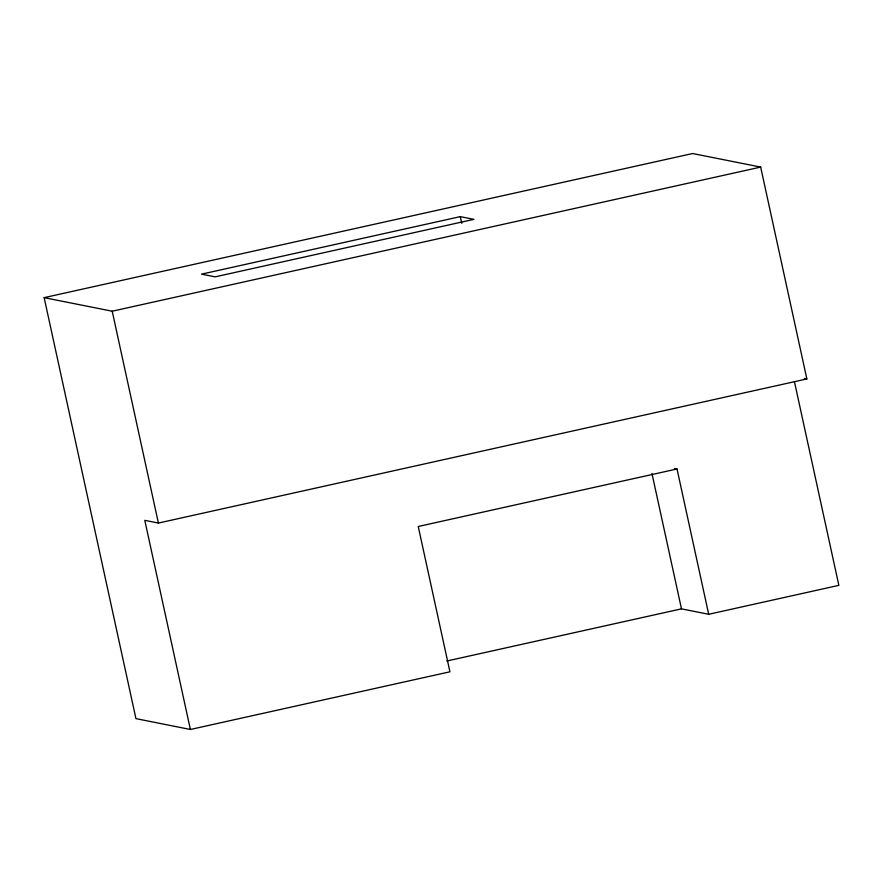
<?xml version="1.0" encoding="UTF-8"?>
<svg xmlns="http://www.w3.org/2000/svg" width="883" height="883" viewBox="0 0 883 883"><rect width="100%" height="100%" fill="white"/><g stroke="black" fill="none" stroke-linecap="round" stroke-linejoin="round"><path stroke-width="1.32" d="M190.386 729.479L135.938 718.63L44.15 297.648L692.614 153.521L760.671 167.086L806.863 378.939L158.399 523.056L144.79 520.341L190.386 729.479L449.922 671.797L418.244 526.489L677.018 468.972L708.696 614.281L838.85 585.352L794.424 381.588M460.297 216.633L201.523 274.149L215.132 276.854L473.906 219.348L460.297 216.633L461.754 223.3M44.15 297.648L112.207 311.213L760.671 167.086M446.831 661.003L681.477 608.851L708.696 614.281M804.391 378.443L806.863 378.939M674.546 468.487L677.018 468.972M651.952 473.443L681.477 608.851M112.207 311.213L158.399 523.056"/></g></svg>
